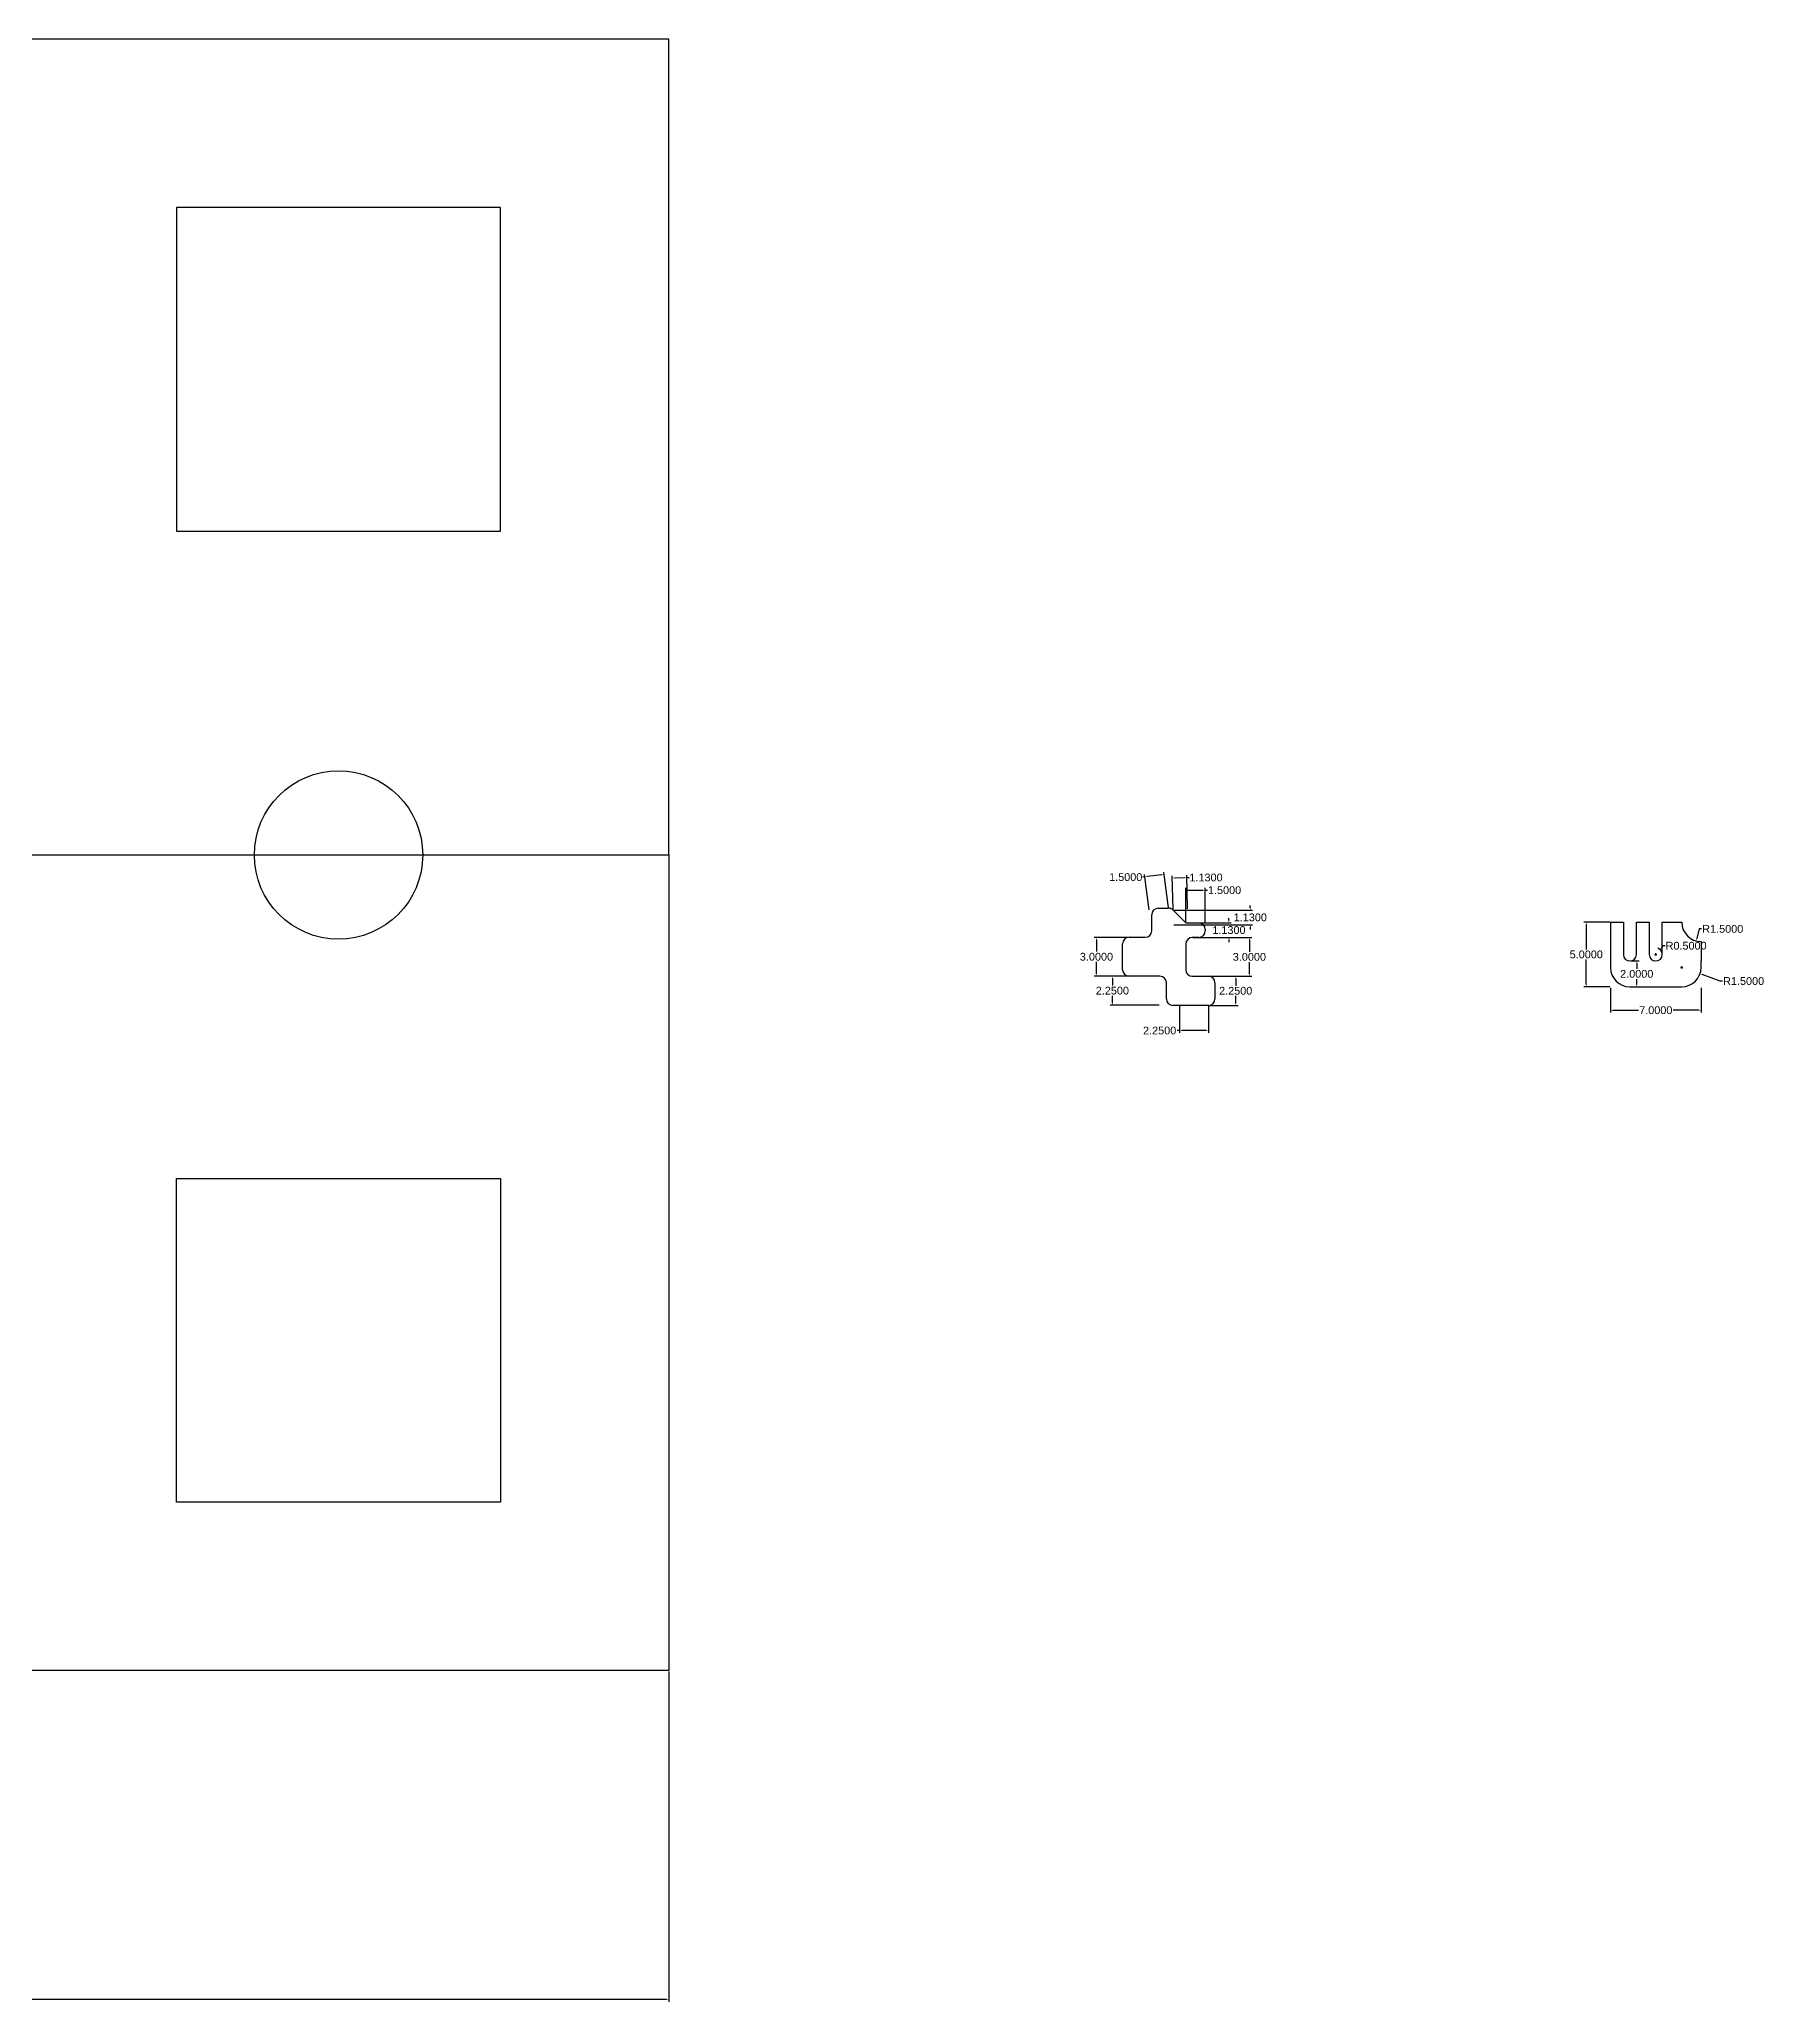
# Model space of a CAD drawing. Header units: inches. Extents: x 100 to 377, y 31 to 183.
# Drawn here: x 244.3 to 377.4, y 31.4 to 183.3 of the extents above; entities that cross this region are included whole.
import ezdxf

# ---------------------------------------------------------------- set-up
doc = ezdxf.new("R2010")
doc.units = ezdxf.units.IN
doc.header["$MEASUREMENT"] = 0
doc.styles.get("Standard").update_dxf_attribs({"font": 'arial.ttf'})
doc.dimstyles.get("Standard").update_dxf_attribs({"dimtxt": 0.6, "dimasz": 0.18, "dimexe": 0.18, "dimexo": 0.0625, "dimgap": 0.09, "dimtad": 0, "dimtih": 1, "dimtoh": 1, "dimdec": 4, "dimzin": 0, "dimdsep": 46, "dimtxsty": 'Standard', "dimcen": 0.09, "dimadec": 0, "dimazin": 0, "dimtfac": 1, "dimtdec": 4, "dimtofl": 0, "dimtmove": 0, "dimatfit": 3, "dimfxl": 1, "dimtolj": 1, "dimtzin": 0, "dimarcsym": 0})

# ---------------------------------------------------------------- blocks, each defined once
blk = doc.blocks.new('*D9')
at = {"color": 0, "lineweight": -2, "transparency": 16777216}
for p, q in [((140.87, 57.19), (140.87, 31.66)), ((292.87, 57.19), (292.87, 31.66)), ((141.05, 31.84), (215.09, 31.84)), ((292.69, 31.84), (218.64, 31.84))]:
    blk.add_line(p, q, dxfattribs=at)
at = {"color": 0, "transparency": 16777216}
for points in [[(141.05, 31.87), (141.05, 31.81), (140.87, 31.84)], [(292.69, 31.87), (292.69, 31.81), (292.87, 31.84)]]:
    blk.add_solid(points, dxfattribs=at)
at = {"layer": 'Defpoints', "color": 0, "transparency": 16777216}
for p in [(140.87, 57.25), (292.87, 57.25), (292.87, 31.84)]:
    blk.add_point(p, dxfattribs=at)
at = {"color": 0, "transparency": 16777216, "insert": (216.87, 31.84), "char_height": 0.6, "attachment_point": 5}
blk.add_mtext('\\A1;152.0000', dxfattribs=at)
blk = doc.blocks.new('*D11')
at = {"color": 0, "lineweight": -2, "transparency": 16777216}
for p, q in [((328.35, 113.89), (325.71, 113.89)), ((325.89, 113.71), (325.89, 112.79)), ((328.35, 110.89), (325.71, 110.89)), ((325.89, 111.07), (325.89, 111.99))]:
    blk.add_line(p, q, dxfattribs=at)
at = {"color": 0, "transparency": 16777216}
for points in [[(325.86, 113.71), (325.92, 113.71), (325.89, 113.89)], [(325.86, 111.07), (325.92, 111.07), (325.89, 110.89)]]:
    blk.add_solid(points, dxfattribs=at)
at = {"layer": 'Defpoints', "color": 0, "transparency": 16777216}
for p in [(328.41, 113.89), (325.89, 110.89), (328.41, 110.89)]:
    blk.add_point(p, dxfattribs=at)
at = {"color": 0, "transparency": 16777216, "insert": (325.89, 112.39), "char_height": 0.6, "attachment_point": 5}
blk.add_mtext('\\A1;3.0000', dxfattribs=at)
blk = doc.blocks.new('*D12')
at = {"color": 0, "lineweight": -2, "transparency": 16777216}
for p, q in [((329.63, 118.56), (329.45, 118.54)), ((329.96, 116.01), (329.61, 118.74)), ((330.94, 118.73), (329.81, 118.58)), ((331.44, 116.2), (331.1, 118.93))]:
    blk.add_line(p, q, dxfattribs=at)
at = {"color": 0, "transparency": 16777216}
for points in [[(329.81, 118.61), (329.81, 118.55), (329.63, 118.56)], [(330.94, 118.76), (330.94, 118.7), (331.12, 118.75)]]:
    blk.add_solid(points, dxfattribs=at)
at = {"layer": 'Defpoints', "color": 0, "transparency": 16777216}
for p in [(329.63, 118.56), (329.96, 115.95), (331.45, 116.14)]:
    blk.add_point(p, dxfattribs=at)
at = {"color": 0, "transparency": 16777216, "insert": (328.15, 118.54), "char_height": 0.6, "attachment_point": 5}
blk.add_mtext('\\A1;1.5000', dxfattribs=at)
blk = doc.blocks.new('*D13')
at = {"color": 0, "lineweight": -2, "transparency": 16777216}
for p, q in [((331.8, 116.06), (331.73, 118.65)), ((331.92, 118.48), (332.69, 118.5)), ((332.93, 116.09), (332.86, 118.69)), ((332.87, 118.51), (333.05, 118.51))]:
    blk.add_line(p, q, dxfattribs=at)
at = {"color": 0, "transparency": 16777216}
for points in [[(331.92, 118.51), (331.92, 118.45), (331.74, 118.47)], [(332.69, 118.53), (332.69, 118.47), (332.87, 118.51)]]:
    blk.add_solid(points, dxfattribs=at)
at = {"layer": 'Defpoints', "color": 0, "transparency": 16777216}
for p in [(332.87, 118.51), (331.81, 115.99), (332.94, 116.03)]:
    blk.add_point(p, dxfattribs=at)
at = {"color": 0, "transparency": 16777216, "insert": (334.35, 118.51), "char_height": 0.6, "attachment_point": 5}
blk.add_mtext('\\A1;1.1300', dxfattribs=at)
blk = doc.blocks.new('*D14')
at = {"color": 0, "lineweight": -2, "transparency": 16777216}
for p, q in [((331.87, 115.99), (337.95, 115.99)), ((337.77, 116.17), (337.77, 116.35)), ((331.87, 114.86), (337.95, 114.86)), ((337.77, 114.68), (337.77, 114.5))]:
    blk.add_line(p, q, dxfattribs=at)
at = {"color": 0, "transparency": 16777216}
for points in [[(337.74, 116.17), (337.8, 116.17), (337.77, 115.99)], [(337.74, 114.68), (337.8, 114.68), (337.77, 114.86)]]:
    blk.add_solid(points, dxfattribs=at)
at = {"layer": 'Defpoints', "color": 0, "transparency": 16777216}
for p in [(331.81, 115.99), (331.81, 114.86), (337.77, 114.86)]:
    blk.add_point(p, dxfattribs=at)
at = {"color": 0, "transparency": 16777216, "insert": (337.77, 115.43), "char_height": 0.6, "attachment_point": 5}
blk.add_mtext('\\A1;1.1300', dxfattribs=at)
blk = doc.blocks.new('*D15')
at = {"color": 0, "lineweight": -2, "transparency": 16777216}
for p, q in [((332.79, 115.07), (332.79, 117.71)), ((332.97, 117.53), (334.11, 117.53)), ((334.29, 115.07), (334.29, 117.71)), ((334.29, 117.53), (334.47, 117.53))]:
    blk.add_line(p, q, dxfattribs=at)
at = {"color": 0, "transparency": 16777216}
for points in [[(332.97, 117.56), (332.97, 117.5), (332.79, 117.53)], [(334.11, 117.56), (334.11, 117.5), (334.29, 117.53)]]:
    blk.add_solid(points, dxfattribs=at)
at = {"layer": 'Defpoints', "color": 0, "transparency": 16777216}
for p in [(334.29, 117.53), (332.79, 115.01), (334.29, 115.01)]:
    blk.add_point(p, dxfattribs=at)
at = {"color": 0, "transparency": 16777216, "insert": (335.78, 117.53), "char_height": 0.6, "attachment_point": 5}
blk.add_mtext('\\A1;1.5000', dxfattribs=at)
blk = doc.blocks.new('*D16')
at = {"color": 0, "lineweight": -2, "transparency": 16777216}
for p, q in [((336.12, 115.19), (336.12, 115.37)), ((333.85, 115.01), (336.3, 115.01)), ((333.85, 113.88), (336.3, 113.88)), ((336.12, 113.7), (336.12, 113.52))]:
    blk.add_line(p, q, dxfattribs=at)
at = {"color": 0, "transparency": 16777216}
for points in [[(336.09, 115.19), (336.15, 115.19), (336.12, 115.01)], [(336.09, 113.7), (336.15, 113.7), (336.12, 113.88)]]:
    blk.add_solid(points, dxfattribs=at)
at = {"layer": 'Defpoints', "color": 0, "transparency": 16777216}
for p in [(333.79, 115.01), (333.79, 113.88), (336.12, 113.88)]:
    blk.add_point(p, dxfattribs=at)
at = {"color": 0, "transparency": 16777216, "insert": (336.12, 114.45), "char_height": 0.6, "attachment_point": 5}
blk.add_mtext('\\A1;1.1300', dxfattribs=at)
blk = doc.blocks.new('*D17')
at = {"color": 0, "lineweight": -2, "transparency": 16777216}
for p, q in [((333.35, 113.88), (337.88, 113.88)), ((337.7, 113.7), (337.7, 112.78)), ((333.35, 110.88), (337.88, 110.88)), ((337.7, 111.06), (337.7, 111.98))]:
    blk.add_line(p, q, dxfattribs=at)
at = {"color": 0, "transparency": 16777216}
for points in [[(337.67, 113.7), (337.73, 113.7), (337.7, 113.88)], [(337.67, 111.06), (337.73, 111.06), (337.7, 110.88)]]:
    blk.add_solid(points, dxfattribs=at)
at = {"layer": 'Defpoints', "color": 0, "transparency": 16777216}
for p in [(333.29, 113.88), (333.29, 110.88), (337.7, 110.88)]:
    blk.add_point(p, dxfattribs=at)
at = {"color": 0, "transparency": 16777216, "insert": (337.7, 112.38), "char_height": 0.6, "attachment_point": 5}
blk.add_mtext('\\A1;3.0000', dxfattribs=at)
blk = doc.blocks.new('*D18')
at = {"color": 0, "lineweight": -2, "transparency": 16777216}
for p, q in [((334.6, 110.88), (336.82, 110.88)), ((336.64, 110.7), (336.64, 110.15)), ((336.64, 108.81), (336.64, 109.36)), ((334.6, 108.63), (336.82, 108.63))]:
    blk.add_line(p, q, dxfattribs=at)
at = {"color": 0, "transparency": 16777216}
for points in [[(336.61, 110.7), (336.67, 110.7), (336.64, 110.88)], [(336.61, 108.81), (336.67, 108.81), (336.64, 108.63)]]:
    blk.add_solid(points, dxfattribs=at)
at = {"layer": 'Defpoints', "color": 0, "transparency": 16777216}
for p in [(334.54, 110.88), (334.54, 108.63), (336.64, 108.63)]:
    blk.add_point(p, dxfattribs=at)
at = {"color": 0, "transparency": 16777216, "insert": (336.64, 109.76), "char_height": 0.6, "attachment_point": 5}
blk.add_mtext('\\A1;2.2500', dxfattribs=at)
blk = doc.blocks.new('*D19')
at = {"color": 0, "lineweight": -2, "transparency": 16777216}
for p, q in [((332.29, 108.57), (332.29, 106.51)), ((334.54, 108.57), (334.54, 106.51)), ((332.29, 106.69), (332.11, 106.69)), ((334.36, 106.69), (332.47, 106.69))]:
    blk.add_line(p, q, dxfattribs=at)
at = {"color": 0, "transparency": 16777216}
for points in [[(332.47, 106.72), (332.47, 106.66), (332.29, 106.69)], [(334.36, 106.72), (334.36, 106.66), (334.54, 106.69)]]:
    blk.add_solid(points, dxfattribs=at)
at = {"layer": 'Defpoints', "color": 0, "transparency": 16777216}
for p in [(332.29, 108.63), (334.54, 108.63), (332.29, 106.69)]:
    blk.add_point(p, dxfattribs=at)
at = {"color": 0, "transparency": 16777216, "insert": (330.77, 106.69), "char_height": 0.6, "attachment_point": 5}
blk.add_mtext('\\A1;2.2500', dxfattribs=at)
blk = doc.blocks.new('*D20')
at = {"color": 0, "lineweight": -2, "transparency": 16777216}
for p, q in [((330.73, 110.89), (326.94, 110.89)), ((327.12, 110.71), (327.12, 110.16)), ((327.12, 108.82), (327.12, 109.37)), ((330.73, 108.64), (326.94, 108.64))]:
    blk.add_line(p, q, dxfattribs=at)
at = {"color": 0, "transparency": 16777216}
for points in [[(327.09, 110.71), (327.15, 110.71), (327.12, 110.89)], [(327.09, 108.82), (327.15, 108.82), (327.12, 108.64)]]:
    blk.add_solid(points, dxfattribs=at)
at = {"layer": 'Defpoints', "color": 0, "transparency": 16777216}
for p in [(330.79, 110.89), (327.12, 108.64), (330.79, 108.64)]:
    blk.add_point(p, dxfattribs=at)
at = {"color": 0, "transparency": 16777216, "insert": (327.12, 109.77), "char_height": 0.6, "attachment_point": 5}
blk.add_mtext('\\A1;2.2500', dxfattribs=at)
blk = doc.blocks.new('*D21')
at = {"color": 0, "lineweight": -2, "transparency": 16777216}
for p, q in [((365.52, 115.07), (363.53, 115.07)), ((363.71, 114.89), (363.71, 112.96)), ((363.71, 110.25), (363.71, 112.17)), ((365.52, 110.07), (363.53, 110.07))]:
    blk.add_line(p, q, dxfattribs=at)
at = {"color": 0, "transparency": 16777216}
for points in [[(363.68, 114.89), (363.74, 114.89), (363.71, 115.07)], [(363.68, 110.25), (363.74, 110.25), (363.71, 110.07)]]:
    blk.add_solid(points, dxfattribs=at)
at = {"layer": 'Defpoints', "color": 0, "transparency": 16777216}
for p in [(365.58, 115.07), (363.71, 110.07), (365.58, 110.07)]:
    blk.add_point(p, dxfattribs=at)
at = {"color": 0, "transparency": 16777216, "insert": (363.71, 112.57), "char_height": 0.6, "attachment_point": 5}
blk.add_mtext('\\A1;5.0000', dxfattribs=at)
blk = doc.blocks.new('*D22')
at = {"color": 0, "lineweight": -2, "transparency": 16777216}
for p, q in [((365.58, 110), (365.58, 108.08)), ((372.58, 110), (372.58, 108.08)), ((365.76, 108.26), (367.75, 108.26)), ((372.4, 108.26), (370.41, 108.26))]:
    blk.add_line(p, q, dxfattribs=at)
at = {"color": 0, "transparency": 16777216}
for points in [[(365.76, 108.29), (365.76, 108.23), (365.58, 108.26)], [(372.4, 108.29), (372.4, 108.23), (372.58, 108.26)]]:
    blk.add_solid(points, dxfattribs=at)
at = {"layer": 'Defpoints', "color": 0, "transparency": 16777216}
for p in [(365.58, 110.07), (372.58, 110.07), (372.58, 108.26)]:
    blk.add_point(p, dxfattribs=at)
at = {"color": 0, "transparency": 16777216, "insert": (369.08, 108.26), "char_height": 0.6, "attachment_point": 5}
blk.add_mtext('\\A1;7.0000', dxfattribs=at)
blk = doc.blocks.new('*D23')
at = {"color": 0, "lineweight": -2, "transparency": 16777216}
for p, q in [((367.14, 112.07), (367.79, 112.07)), ((367.61, 111.89), (367.61, 111.46)), ((367.14, 110.07), (367.79, 110.07)), ((367.61, 110.25), (367.61, 110.67))]:
    blk.add_line(p, q, dxfattribs=at)
at = {"color": 0, "transparency": 16777216}
for points in [[(367.58, 111.89), (367.64, 111.89), (367.61, 112.07)], [(367.58, 110.25), (367.64, 110.25), (367.61, 110.07)]]:
    blk.add_solid(points, dxfattribs=at)
at = {"layer": 'Defpoints', "color": 0, "transparency": 16777216}
for p in [(367.08, 112.07), (367.08, 110.07), (367.61, 110.07)]:
    blk.add_point(p, dxfattribs=at)
at = {"color": 0, "transparency": 16777216, "insert": (367.61, 111.07), "char_height": 0.6, "attachment_point": 5}
blk.add_mtext('\\A1;2.0000', dxfattribs=at)
blk = doc.blocks.new('*D25')
at = {"color": 0, "lineweight": -2, "transparency": 16777216}
for p, q in [((370.99, 111.57), (371.17, 111.57)), ((371.08, 111.48), (371.08, 111.66)), ((374.06, 110.51), (372.66, 111.01)), ((374.24, 110.51), (374.06, 110.51))]:
    blk.add_line(p, q, dxfattribs=at)
at = {"color": 0, "transparency": 16777216}
blk.add_solid([(372.67, 111.03), (372.65, 110.98), (372.49, 111.07)], dxfattribs=at)
at = {"layer": 'Defpoints', "color": 0, "transparency": 16777216}
for p in [(371.08, 111.57), (372.49, 111.07)]:
    blk.add_point(p, dxfattribs=at)
at = {"color": 0, "transparency": 16777216, "insert": (375.86, 110.51), "char_height": 0.6, "attachment_point": 5}
blk.add_mtext('\\A1;R1.5000', dxfattribs=at)
blk = doc.blocks.new('*D26')
at = {"color": 0, "lineweight": -2, "transparency": 16777216}
for p, q in [((372.44, 114.54), (372.25, 113.79)), ((372.62, 114.54), (372.44, 114.54))]:
    blk.add_line(p, q, dxfattribs=at)
at = {"color": 0, "transparency": 16777216}
blk.add_solid([(372.22, 113.8), (372.28, 113.78), (372.2, 113.61)], dxfattribs=at)
at = {"layer": 'Defpoints', "color": 0, "transparency": 16777216}
for p in [(372.58, 115.07), (372.2, 113.61)]:
    blk.add_point(p, dxfattribs=at)
at = {"color": 0, "transparency": 16777216, "insert": (374.25, 114.54), "char_height": 0.6, "attachment_point": 5}
blk.add_mtext('\\A1;R1.5000', dxfattribs=at)
blk = doc.blocks.new('*D27')
at = {"color": 0, "lineweight": -2, "transparency": 16777216}
for p, q in [((368.99, 112.57), (369.17, 112.57)), ((369.08, 112.48), (369.08, 112.66)), ((369.62, 113.24), (369.51, 113.1)), ((369.8, 113.24), (369.62, 113.24))]:
    blk.add_line(p, q, dxfattribs=at)
blk.add_arc((369.08, 112.57), 0.5, 7.162, 71.6567, dxfattribs=at)
at = {"color": 0, "transparency": 16777216}
blk.add_solid([(369.48, 113.11), (369.53, 113.08), (369.39, 112.96)], dxfattribs=at)
at = {"layer": 'Defpoints', "color": 0, "transparency": 16777216}
for p in [(369.08, 112.57), (369.39, 112.96)]:
    blk.add_point(p, dxfattribs=at)
at = {"color": 0, "transparency": 16777216, "insert": (371.42, 113.24), "char_height": 0.6, "attachment_point": 5}
blk.add_mtext('\\A1;R0.5000', dxfattribs=at)

msp = doc.modelspace()

# ---------------------------------------------------------------- linework, layer by layer
for p, q in [((330.15953, 114.39088), (330.15953, 115.64088)), ((330.65953, 116.14088), (331.45242, 116.14088)), ((332.78953, 115.01088), (331.80598, 115.99443)), ((328.40953, 113.89088), (329.65953, 113.89088)), ((332.78953, 115.01088), (333.78953, 115.01088)), ((333.78953, 113.88088), (333.28953, 113.88088)), ((334.28953, 114.51088), (334.28953, 114.38088)), ((365.57837, 115.06642), (365.57837, 111.56642)), ((365.57837, 115.06642), (366.57837, 115.06642)), ((366.57837, 115.06642), (366.57837, 112.56642)), ((367.57837, 112.56642), (367.57837, 115.06642)), ((367.57837, 115.06642), (368.57837, 115.06642)), ((368.57837, 115.06642), (368.57837, 112.56642)), ((369.57837, 112.56642), (369.57837, 115.06642)), ((369.57837, 115.06642), (370.57837, 115.06642)), ((370.57837, 115.06642), (371.07837, 115.06642)), ((327.90953, 111.39088), (327.90953, 113.39088)), ((332.78953, 113.38088), (332.78953, 111.38088)), ((372.57837, 113.56642), (372.57837, 112.06642)), ((330.78953, 110.89088), (328.40953, 110.89088)), ((333.28953, 110.88088), (334.53953, 110.88088)), ((372.57837, 111.56642), (372.57837, 112.06642)), ((331.28953, 109.13088), (331.28953, 110.39088)), ((335.03953, 110.38088), (335.03953, 109.13088)), ((367.07837, 110.06642), (371.07837, 110.06642)), ((332.78953, 108.63088), (331.78953, 108.63088)), ((334.53953, 108.63088), (332.78953, 108.63088))]:
    msp.add_line(p, q)
for points in [[(292.86647, 183.25276), (216.86647, 183.25276), (216.86647, 120.25276), (292.86647, 120.25276)], [(279.86647, 170.25276), (254.86647, 170.25276), (254.86647, 145.25276), (279.86647, 145.25276)], [(292.86647, 57.25276), (216.86647, 57.25276), (216.86647, 120.25276), (292.86647, 120.25276)], [(279.86647, 70.25276), (254.86647, 70.25276), (254.86647, 95.25276), (279.86647, 95.25276)]]:
    msp.add_lwpolyline(points, close=True)
msp.add_circle((267.36647, 120.25276), 6.5)
msp.add_circle((267.36647, 120.25276), 6.5)
for centre, radius, start, end in [((330.65953, 115.64088), 0.5, 90, 180), ((331.45242, 115.64088), 0.5, 45, 90), ((328.40953, 113.39088), 0.5, 90, 180), ((329.65953, 114.39088), 0.5, 270, 0), ((333.28953, 113.38088), 0.5, 90, 180), ((333.78953, 114.51088), 0.5, 0, 90), ((333.78953, 114.38088), 0.5, 270, 0), ((372.57837, 115.06642), 1.5, 180, 270), ((367.07837, 112.56642), 0.5, 180, 0), ((369.07837, 112.56642), 0.5, 180, 0), ((328.40953, 111.39088), 0.5, 180, 270), ((330.78953, 110.39088), 0.5, 0, 90), ((333.28953, 111.38088), 0.5, 180, 270), ((334.53953, 110.38088), 0.5, 0, 90), ((367.07837, 111.56642), 1.5, 180, 270), ((371.07837, 111.56642), 1.5, 270, 0), ((331.78953, 109.13088), 0.5, 180, 270), ((334.53953, 109.13088), 0.5, 270, 0)]:
    msp.add_arc(centre, radius, start, end)

# ---------------------------------------------------------------- dimensions: what is measured, and where the dimension line sits
for p1, p2, distance, picture, middle in [((331.45242, 116.14088), (329.96451, 115.95082), -2.63073, '*D12', (328.14646, 118.53753)), ((331.80598, 115.99443), (332.93554, 116.02594), 2.48141, '*D13', (334.35245, 118.5114))]:
    dim = msp.add_aligned_dim(p1=p1, p2=p2, distance=distance, dimstyle='Standard')
    dim.commit()
    dim.dimension.update_dxf_attribs({"geometry": picture, "text_midpoint": middle})
for base, p1, p2, picture, middle in [((334.28953, 117.53478), (332.78953, 115.01088), (334.28953, 115.01088), '*D15', (335.7757, 117.53478)), ((372.57837, 108.26126), (365.57837, 110.06642), (372.57837, 110.06642), '*D22', (369.07837, 108.26126)), ((332.28953, 106.69037), (334.53953, 108.63088), (332.28953, 108.63088), '*D19', (330.77001, 106.69037)), ((292.86647, 31.84367), (140.86647, 57.25276), (292.86647, 57.25276), '*D9', (216.86647, 31.84367))]:
    dim = msp.add_linear_dim(base=base, p1=p1, p2=p2, dimstyle='Standard')
    dim.commit()
    dim.dimension.update_dxf_attribs({"geometry": picture, "text_midpoint": middle})
for base, p1, p2, picture, middle in [((337.77146, 114.86443), (331.80598, 115.99443), (331.80598, 114.86443), '*D14', (337.77146, 115.42943)), ((336.12291, 113.88088), (333.78953, 115.01088), (333.78953, 113.88088), '*D16', (336.12291, 114.44588)), ((325.88817, 110.89088), (328.40953, 113.89088), (328.40953, 110.89088), '*D11', (325.88817, 112.39088)), ((337.70277, 110.88088), (333.28953, 113.88088), (333.28953, 110.88088), '*D17', (337.70277, 112.38088)), ((363.71173, 110.06642), (365.57837, 115.06642), (365.57837, 110.06642), '*D21', (363.71173, 112.56642)), ((327.12459, 108.64088), (330.78953, 110.89088), (330.78953, 108.64088), '*D20', (327.12459, 109.76588)), ((336.63809, 108.63088), (334.53953, 110.88088), (334.53953, 108.63088), '*D18', (336.63809, 109.75588)), ((367.60621, 110.06642), (367.07837, 112.06642), (367.07837, 110.06642), '*D23', (367.60621, 111.06642))]:
    dim = msp.add_linear_dim(base=base, p1=p1, p2=p2, angle=90, dimstyle='Standard')
    dim.commit()
    dim.dimension.update_dxf_attribs({"geometry": picture, "text_midpoint": middle})
for center, mpoint, picture, middle in [((372.57837, 115.06642), (372.20299, 113.61415), '*D26', (374.24504, 114.54475)), ((371.07837, 111.56642), (372.49267, 111.06668), '*D25', (375.85828, 110.51401))]:
    dim = msp.add_radius_dim(center=center, mpoint=mpoint, dimstyle='Standard')
    dim.commit()
    dim.dimension.update_dxf_attribs({"geometry": picture, "text_midpoint": middle, "dimtype": 164})
dim = msp.add_radius_dim(center=(369.07837, 112.56642), mpoint=(369.39282, 112.95516), dimstyle='Standard')
dim.commit()
dim.dimension.update_dxf_attribs({"geometry": '*D27', "text_midpoint": (371.42074, 113.23505)})

doc.saveas('drawing.dxf')
